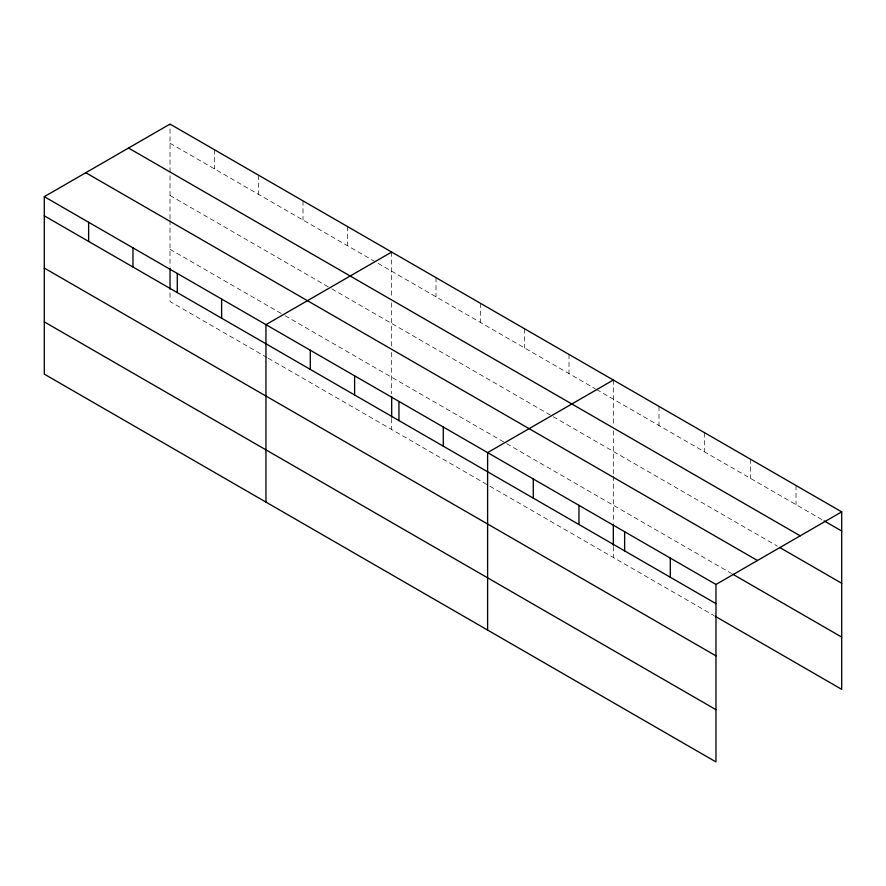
<?xml version="1.0" encoding="UTF-8"?>
<svg xmlns="http://www.w3.org/2000/svg" width="886" height="886" viewBox="0 0 886 886"><rect width="100%" height="100%" fill="white"/><g stroke="black" fill="none" stroke-linecap="round" stroke-linejoin="round"><path stroke-width="0.66" stroke-dasharray="4.43 3.32" d="M170.023 218.942L170.023 173.49M170.023 172.117L170.023 124.084M170.023 143.244L595.359 388.81M596.555 389.497L822.961 520.215M170.023 195.485L330.567 288.171M331.774 288.869L777.288 546.086M170.023 249.298L283.841 315.017M285.048 315.715L505.496 442.989M506.692 443.676L731.615 573.53M267.074 357.567L170.023 301.539L170.023 290.542M268.27 358.265L488.729 485.539M489.925 486.237L714.05 615.626M796.027 485.506L796.027 504.666M750.353 459.136L750.353 478.296M704.68 432.767L704.68 451.926M659.007 406.397L659.007 425.557M613.333 380.028L613.333 425.302M613.333 430.806L613.333 474.885M613.333 476.269L613.333 523.117M613.333 546.485L613.333 557.482M569 354.433L569 373.593M524.667 328.839L524.667 347.999M480.334 303.245L480.334 322.404M436.012 277.65L436.012 296.81M391.678 252.056L391.678 297.331M391.678 302.835L391.678 346.913M391.678 352.429L391.678 393.772M391.678 418.513L391.678 429.511M347.345 226.462L347.345 245.621M303.012 200.867L303.012 220.027M258.679 175.273L258.679 194.433M214.357 149.679L214.357 168.838M170.023 220.326L170.023 267.173"/><path stroke-width="1.33" d="M715.977 655.861L715.977 584.461L44.3 196.67L44.3 374.125L715.977 761.916L715.977 655.861L44.3 268.07M715.223 616.302L841.7 689.33L841.7 511.875L170.023 124.084L44.3 196.67M391.678 252.056L265.955 324.641L265.955 502.096M613.333 380.028L487.61 452.613L487.61 630.068M715.977 584.461L841.7 511.875M824.135 520.89L841.7 531.035M128.536 148.04L800.213 535.831M779.636 547.437L841.7 583.276M85.787 172.715L757.464 560.506M732.788 574.217L841.7 637.089M44.3 215.83L715.977 603.621M44.3 321.884L715.977 709.675M670.303 558.091L670.303 577.251M624.63 531.722L624.63 550.882M613.333 524.49L613.333 545.111M578.957 505.352L578.957 524.512M533.283 478.983L533.283 498.142M443.277 427.019L443.277 446.179M398.944 401.424L398.944 420.584M391.678 396.518L391.678 417.14M354.61 375.83L354.61 394.99M310.288 350.236L310.288 369.396M221.622 299.047L221.622 318.207M177.289 273.453L177.289 292.613M170.023 268.547L170.023 289.168M132.966 247.858L132.966 267.018M88.633 222.264L88.633 241.424"/></g></svg>
